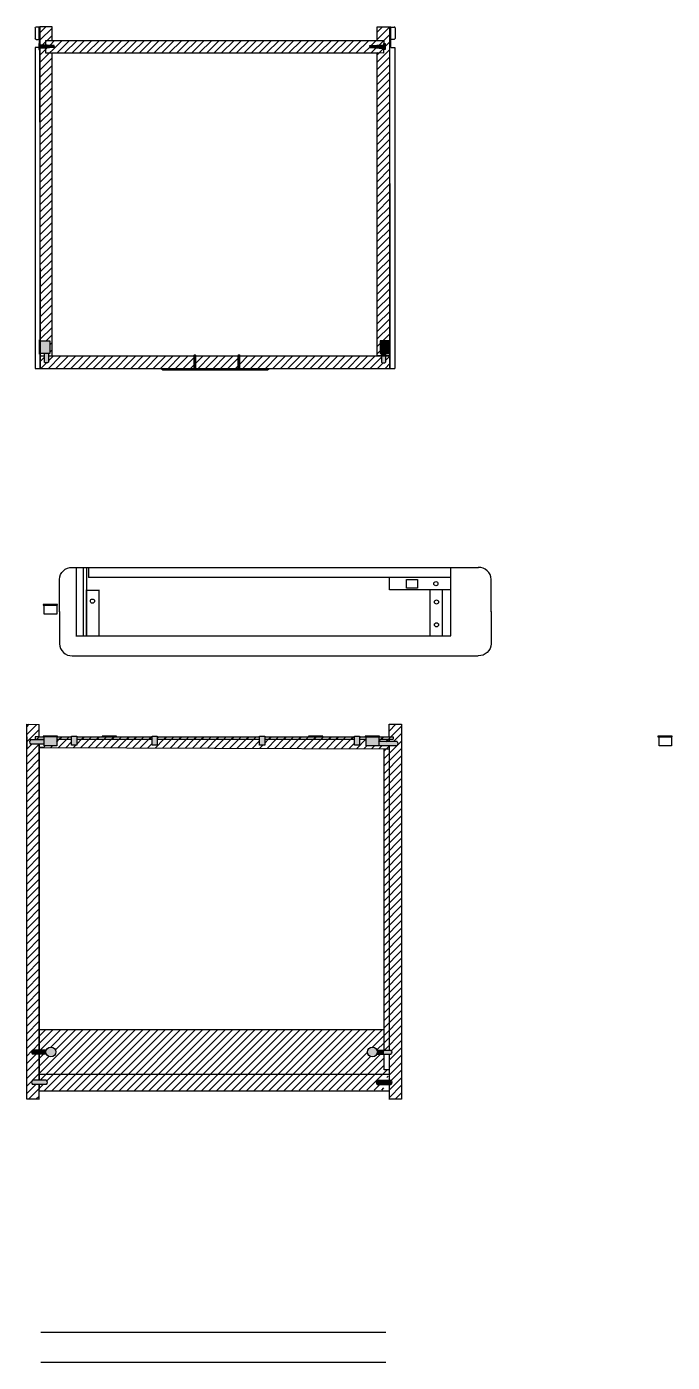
# Model space of a CAD drawing. Header units: millimetres. Extents: x -728 to 1441, y -1370 to 450.
# Drawn here: x -426.7 to -349.2, y 120.3 to 280.6 of the extents above; entities that cross this region are included whole.
import ezdxf

# ---------------------------------------------------------------- set-up
doc = ezdxf.new("R2010")
doc.units = ezdxf.units.MM
for name, color, linetype in [('campitura viti', 31, 'Continuous'), ('Dettagli', 252, 'Continuous'), ('Simbolo zoom', 140, 'Continuous'), ('Tratteggi', 252, 'Continuous')]:
    doc.layers.add(name, color=color, linetype=linetype)
pattern_1 = [(45, (0, 0), (-0.4490128060534577, 0.4490128060534577), [])]

msp = doc.modelspace()

# ---------------------------------------------------------------- hatches: boundary and pattern name
at = {"layer": 'campitura viti', "transparency": 33554516}
h = msp.add_hatch(color=256, dxfattribs=at)
h.dxf.hatch_style = 1
h.paths.add_polyline_path([(-423.3834950945275, 278.1736754938106), (-423.3834950945275, 278.2933475544069), (-425.0698622511705, 278.3850000037282), (-425.0698622511705, 277.962350983893), (-423.3834950945275, 278.0540034332143)])
h.paths.add_polyline_path([(-425.0698622511705, 278.5395487518872), (-425.2309245309152, 278.5395487518872), (-425.2309245309152, 277.807802235734), (-425.0698622511705, 277.807802235734)])
h = msp.add_hatch(color=256, dxfattribs=at)
h.dxf.hatch_style = 1
h.paths.add_polyline_path([(-383.8335539575037, 278.3850000037282), (-385.5199211141467, 278.2933475544069), (-385.5199211141467, 278.1736754938106), (-385.5199211141467, 278.0540034332143), (-383.8335539575037, 277.962350983893), (-383.8335539575037, 278.0113221652931)])
h = msp.add_hatch(color=256, dxfattribs=at)
h.dxf.hatch_style = 1
h.paths.add_polyline_path([(-383.8335539575037, 278.3850000037282), (-383.8335539575037, 277.807802235734), (-383.672491677759, 277.807802235734), (-383.672491677759, 278.5395487518872), (-383.8335539575037, 278.5395487518872)])
h = msp.add_hatch(color=256, dxfattribs=at)
h.dxf.hatch_style = 1
h.paths.add_polyline_path([(-423.9380108128753, 242.8798981000145), (-425.0875785923058, 242.8798981000145), (-425.0875785923058, 241.3520906640006), (-423.9380108128753, 241.3520906640006)])
h.paths.add_polyline_path([(-424.0936421784209, 241.3520906640006), (-424.5936421784209, 241.3520906640006), (-424.5936421784209, 240.2948800794766, 0.3485540345970906), (-424.0936421784209, 240.2948800794766)])
h.paths.add_polyline_path([(-425.087578592306, 242.9792388841051), (-425.1608810852667, 242.9792388841051), (-425.1608810852667, 241.2610363456261), (-425.087578592306, 241.2610363456261)])
h = msp.add_hatch(color=256, dxfattribs=at)
h.dxf.hatch_style = 1
h.paths.add_polyline_path([(-384.2706331148427, 242.8797111852466), (-383.121065335463, 242.8797003715819), (-383.1210797071229, 241.3518929356356), (-384.2706474865026, 241.3519037493002)])
h.paths.add_polyline_path([(-384.1150189213629, 241.054200400621), (-383.6150189213407, 241.054200400621), (-383.6150161209861, 241.3518975819582), (-384.115016120964, 241.3519022853192)])
h = msp.add_hatch(color=256, dxfattribs=at)
h.dxf.hatch_style = 1
h.paths.add_polyline_path([(-383.0477619080355, 242.9790403138213), (-383.1198825169622, 242.9790409922398), (-383.1198825169622, 241.2608384536847), (-383.0477780706894, 241.2608377754182)])
edge = h.paths.add_edge_path()
edge.add_line((-383.6150189213207, 241.0542025367312), (-384.1150189213207, 241.0542048884118))
edge.add_line((-384.1150189213207, 241.0542048884118), (-384.1150260658516, 240.2946915485313))
edge.add_arc((-383.8650231091022, 240.6090134064745), 0.4016213499856467, 231.5022260845484, 308.4966959844979)
edge.add_line((-383.6150260658737, 240.2946868451702), (-383.6150189213207, 241.0542025367312))
h = msp.add_hatch(color=256, dxfattribs=at)
h.dxf.hatch_style = 1
h.paths.add_polyline_path([(-406.4125703967777, 241.054310384494), (-406.6125703967778, 241.054310384494), (-406.6125702271402, 239.3838419879086), (-406.4125702271401, 239.3838419879086)])
edge = h.paths.add_edge_path()
edge.add_arc((-406.5125703967777, 241.0022627928065), 0.1587732716815587, 19.13595312952496, 160.8640468704751)
edge.add_line((-406.6625703967777, 241.054310384494), (-406.3625703967778, 241.054310384494))
h = msp.add_hatch(color=256, dxfattribs=at)
h.dxf.hatch_style = 1
edge = h.paths.add_edge_path()
edge.add_arc((-401.2201496413135, 241.0022627928065), 0.1587732716815587, 19.13595312952496, 160.8640468704751)
edge.add_line((-401.3701496413134, 241.054310384494), (-401.0701496413135, 241.054310384494))
edge = h.paths.add_edge_path()
edge.add_line((-401.3201486619828, 239.554200400621), (-401.3201416065388, 241.0542859626266))
edge.add_line((-401.3201416065388, 241.0542859626266), (-401.1201496413108, 241.0542850219922))
edge.add_line((-401.1201496413108, 241.0542850219922), (-401.1201496413134, 241.054310384494))
edge.add_line((-401.1201496413134, 241.054310384494), (-401.3201496413135, 241.054310384494))
edge.add_line((-401.3201496413135, 241.054310384494), (-401.320149488976, 239.5542004006209))
edge = h.paths.add_edge_path()
edge.add_line((-401.1201494889759, 239.554200400621), (-401.3201486619828, 239.554200400621))
edge.add_line((-401.320149488976, 239.5542004006209), (-401.3201494716759, 239.3838419879086))
edge.add_line((-401.3201494716759, 239.3838419879086), (-401.1201494716759, 239.3838419879086))
edge.add_line((-401.1201494716759, 239.3838419879086), (-401.1201494889759, 239.554200400621))
h = msp.add_hatch(color=256, dxfattribs=at)
h.dxf.hatch_style = 1
h.paths.add_polyline_path([(-401.320141606424, 241.054310384494), (-401.1201496361119, 241.054310384494), (-401.1201495606483, 240.2868694870116), (-401.3201452159756, 240.2868694870116)])
h.paths.add_polyline_path([(-401.1201495606483, 240.2868694870116), (-401.3201452159756, 240.2868694870116), (-401.3201486619828, 239.554200400621), (-401.1201494886038, 239.554200400621)])
h = msp.add_hatch(color=256, dxfattribs=at)
h.dxf.hatch_style = 1
h.paths.add_polyline_path([(-406.3311192073143, 239.3525144361544), (-406.3311109965889, 239.3838419879086), (-406.6905972197128, 239.3838419879086), (-406.6905972197128, 239.3525144361544)])
h = msp.add_hatch(color=256, dxfattribs=at)
h.dxf.hatch_style = 1
h.paths.add_polyline_path([(-401.03869845185, 239.3525144361544), (-401.0386902411246, 239.3838419879086), (-401.3981764642485, 239.3838419879086), (-401.3981764642485, 239.3525144361544)])
h = msp.add_hatch(color=256, dxfattribs=at)
h.dxf.hatch_style = 1
h.paths.add_polyline_path([(-424.5986820009257, 194.9745632876275), (-426.2529192388211, 194.9745632876275, 0.4086879495182745), (-426.2529192388211, 194.4745632876275), (-424.5986820009257, 194.4745632876275)])
h.paths.add_polyline_path([(-423.0893083961219, 195.344796514575), (-424.5986820009257, 195.344796514575), (-424.5986820009257, 194.2535237020184), (-423.0893083961219, 194.2535237020184)])
h.paths.add_polyline_path([(-423.0052991010998, 195.4180990075357), (-424.7235016395789, 195.4180990075357), (-424.7235016395789, 195.344796514575), (-423.0052991010998, 195.344796514575)])
h.paths.add_polyline_path([(-420.6971553165777, 195.4216481568537), (-421.3085367090425, 195.4216481568537), (-421.3085367090425, 194.3525982941132), (-420.6971553165777, 194.3525982941132)])
h.paths.add_polyline_path([(-411.0333578445725, 195.4216481568537), (-411.6447392370374, 195.4216481568537), (-411.6447392370374, 194.3525982941132), (-411.0333578445725, 194.3525982941132)])
h.paths.add_polyline_path([(-398.130646526618, 195.4216481568537), (-398.7420279190828, 195.4216481568537), (-398.7420279190828, 194.3525982941132), (-398.130646526618, 194.3525982941132)])
h = msp.add_hatch(color=256, dxfattribs=at)
h.dxf.hatch_style = 1
h.paths.add_polyline_path([(-384.4357012396731, 195.3573510283521), (-385.9450748444769, 195.3573510283521), (-385.9450748444769, 194.2660782157955), (-384.4357012396731, 194.2660782157955)])
h.paths.add_polyline_path([(-384.3516919446511, 195.4306535213128), (-386.0698944831302, 195.4306535213128), (-386.0698944831302, 195.3573510283521), (-384.3516919446511, 195.3573510283521)])
h.paths.add_polyline_path([(-382.2376726013017, 194.7599341200034), (-384.4357012396731, 194.7599341200034), (-384.4357012396731, 194.2599341200034), (-382.2376726013017, 194.2599341200034, 0.3485540345970906)])
h.paths.add_polyline_path([(-386.7478988544035, 195.426997818402), (-387.3592802468684, 195.426997818402), (-387.3592802468684, 194.3579479556615), (-386.7478988544035, 194.3579479556615)])
h = msp.add_hatch(color=256, dxfattribs=at)
h.dxf.hatch_style = 1
h.paths.add_polyline_path([(-424.389453503322, 157.5171220665191, 1), (-423.1931637141644, 157.5171220665191, 1)])
h.paths.add_polyline_path([(-424.3557313107567, 154.126875654486), (-426.0099685486521, 154.126875654486, 0.4086879495182745), (-426.0099685486521, 153.626875654486), (-424.3557313107567, 153.626875654486, 0.4086879495182745)])
h = msp.add_hatch(color=256, dxfattribs=at)
h.dxf.hatch_style = 1
h.paths.add_polyline_path([(-424.3454226387698, 157.7423662820684), (-424.349100274958, 157.7423662820684), (-426.0033375128534, 157.7423662820684, 0.4086879495182745), (-426.0033375128534, 157.2423662820684), (-424.3226150869849, 157.2423662820684, -0.1198842795533576), (-424.389453503322, 157.5171220665191, -0.0968239745561826)])
h = msp.add_hatch(color=256, dxfattribs=at)
h.dxf.hatch_style = 1
h.paths.add_polyline_path([(-385.7984701969803, 157.5171220665191, 1), (-384.6021804078227, 157.5171220665191, 1)])
h.paths.add_polyline_path([(-382.9882963982914, 157.7423662820684), (-383.7958169555724, 157.7423662820684), (-383.7958169555724, 157.2423662820684), (-382.9882963982914, 157.2423662820684, 0.4086879495182745)])
h = msp.add_hatch(color=256, dxfattribs=at)
h.dxf.hatch_style = 1
edge = h.paths.add_edge_path()
edge.add_line((-383.7958169555724, 157.2423662820683), (-383.7958169555724, 157.7423662820684))
edge.add_line((-383.7958169555724, 157.7423662820684), (-384.6462112723749, 157.7423662820683))
edge.add_arc((-385.2003253024013, 157.5171220665191), 0.5981448945785935, -27.34494860348252, 22.1214636628697, ccw=False)
edge.add_line((-384.6690188241599, 157.2423662820684), (-383.7958169555724, 157.2423662820683))
h = msp.add_hatch(color=256, dxfattribs=at)
h.dxf.hatch_style = 1
h.paths.add_polyline_path([(-382.9816653624927, 154.126875654486), (-384.635902600388, 154.126875654486, 0.4086879495182745), (-384.635902600388, 153.626875654486), (-382.9816653624927, 153.626875654486, 0.4086879495182745)])
at = {"layer": 'Dettagli', "transparency": 33554516}
h = msp.add_hatch(dxfattribs=at)
h.set_pattern_fill('ANSI31', color=256, scale=0.2)
h.set_pattern_definition(pattern_1)
h.paths.add_polyline_path([(-425.196332013, 194.0447982532448), (-425.1958169555724, 194.044796514575), (-425.1958169555724, 194.2648576779843), (-425.1958169555724, 194.4745632876275), (-426.2529192388211, 194.4745632876275, -0.4086879495182745), (-426.2529192388211, 194.9745632876275), (-425.6958169555724, 194.9745632876275), (-425.6958169555724, 195.344796514575), (-425.1958169555724, 195.344796514575), (-425.1958169555724, 196.8373618011883), (-426.6958169555724, 196.844796514575), (-426.6958169555724, 151.844796514575), (-425.1995724993822, 151.844796514575), (-425.1995724993822, 152.844796514575), (-425.196332013, 153.5196167086652), (-425.196332013, 153.626875654486), (-426.0099685486521, 153.626875654486, -0.4086879495182745), (-426.0099685486521, 154.126875654486), (-425.196332013, 154.126875654486), (-425.196332013, 157.2423662820684), (-426.0033375128534, 157.2423662820684, -0.4086879495182745), (-426.0033375128534, 157.7423662820684), (-425.196332013, 157.7423662820684)])
h = msp.add_hatch(dxfattribs=at)
h.set_pattern_fill('ANSI31', color=256, scale=0.2)
h.set_pattern_definition(pattern_1)
h.paths.add_polyline_path([(-411.6447392370374, 195.344796514575), (-420.6971553165777, 195.344796514575), (-420.6971553165777, 195.044796514575), (-411.6447392370374, 195.044796514575)])
h.paths.add_polyline_path([(-421.3085367090425, 195.344796514575), (-423.0893083961219, 195.344796514575), (-423.0893083961219, 195.044796514575), (-421.3085367090425, 195.044796514575)])
h.paths.add_polyline_path([(-424.5986820009257, 195.344796514575), (-424.7235016395789, 195.344796514575), (-425.1958169555724, 195.344796514575), (-425.6958169555724, 195.344796514575), (-425.6958169555724, 195.044796514575), (-424.5986820009257, 195.044796514575)])
h.paths.add_polyline_path([(-398.7420279190828, 195.344796514575), (-411.0333578445725, 195.344796514575), (-411.0333578445725, 195.044796514575), (-398.7420279190828, 195.044796514575)])
h = msp.add_hatch(dxfattribs=at)
h.set_pattern_fill('ANSI31', color=256, scale=0.2)
h.set_pattern_definition(pattern_1)
h.paths.add_polyline_path([(-384.4357012396731, 195.044796514575), (-384.4357012396731, 194.7599341200034), (-383.1958169555724, 194.7599341200034), (-383.1958169555724, 195.044796514575)])
edge = h.paths.add_edge_path()
edge.add_line((-385.9450748444769, 194.2660782157955), (-385.945074844477, 195.044796514575))
edge.add_line((-385.945074844477, 195.044796514575), (-386.7478988544035, 195.044796514575))
edge.add_line((-386.7478988544035, 195.044796514575), (-386.7478988544035, 194.3579479556615))
edge.add_line((-386.7478988544035, 194.3579479556615), (-387.3592802468684, 194.3579479556615))
edge.add_line((-387.3592802468684, 194.3579479556615), (-387.3592802468684, 195.044796514575))
edge.add_line((-387.3592802468684, 195.044796514575), (-398.130646526618, 195.044796514575))
edge.add_line((-398.130646526618, 195.044796514575), (-398.130646526618, 194.3525982941132))
edge.add_line((-398.130646526618, 194.3525982941132), (-398.7420279190828, 194.3525982941132))
edge.add_line((-398.7420279190828, 194.3525982941132), (-398.7420279190828, 195.044796514575))
edge.add_line((-398.7420279190828, 195.044796514575), (-411.0333578445725, 195.044796514575))
edge.add_line((-411.0333578445725, 195.044796514575), (-411.0333578445725, 194.3525982941132))
edge.add_line((-411.0333578445725, 194.3525982941132), (-411.6447392370374, 194.3525982941132))
edge.add_line((-411.6447392370374, 194.3525982941132), (-411.6447392370374, 195.044796514575))
edge.add_line((-411.6447392370374, 195.044796514575), (-420.6971553165777, 195.044796514575))
edge.add_line((-420.6971553165777, 195.044796514575), (-420.6971553165777, 194.3525982941132))
edge.add_line((-420.6971553165777, 194.3525982941132), (-421.3085367090425, 194.3525982941132))
edge.add_line((-421.3085367090425, 194.3525982941132), (-421.3085367090425, 195.044796514575))
edge.add_line((-421.3085367090425, 195.044796514575), (-423.0893083961219, 195.044796514575))
edge.add_line((-423.0893083961219, 195.044796514575), (-423.0893083961219, 194.2535237020184))
edge.add_line((-423.0893083961219, 194.2535237020184), (-424.5986820009257, 194.2535237020184))
edge.add_line((-424.5986820009257, 194.2535237020184), (-424.5986820009257, 194.4745632876275))
edge.add_line((-424.5986820009257, 194.4745632876275), (-425.1958169555724, 194.4745632876275))
edge.add_line((-425.1958169555724, 194.4745632876275), (-425.1958169555724, 194.044796514575))
edge.add_line((-425.1958169555724, 194.044796514575), (-383.1958169555724, 193.9030178960334))
edge.add_line((-383.1958169555724, 193.9030178960334), (-383.1958169555724, 194.2599341200034))
edge.add_line((-383.1958169555724, 194.2599341200034), (-385.2376726013017, 194.2599341200034))
edge.add_arc((-384.9829017667015, 194.5099341200034), 0.3569428219797768, 223.0925776426149, 224.4584858522324, ccw=False)
edge.add_line((-385.2435595426181, 194.2660782157955), (-385.9450748444769, 194.2660782157955))
h = msp.add_hatch(dxfattribs=at)
h.set_pattern_fill('ANSI31', color=256, scale=0.2)
h.set_pattern_definition(pattern_1)
edge = h.paths.add_edge_path()
edge.add_arc((-385.2003253024014, 157.5171220665191), 0.5981448945788657, 0, 360)
edge = h.paths.add_edge_path()
edge.add_line((-383.7958169555724, 160.2147965145751), (-425.1958169555724, 160.214796514575))
edge.add_line((-425.1958169555724, 160.214796514575), (-425.1958169555724, 157.7423662820684))
edge.add_line((-425.1958169555724, 157.7423662820684), (-424.3454226387698, 157.7423662820684))
edge.add_arc((-423.7913086087433, 157.5171220665191), 0.5981448945787836, 5.4001247917767614e-12, 157.8785363371288, ccw=False)
edge.add_arc((-423.7913086087432, 157.5171220665191), 0.5981448945788088, -152.65505139653237, 0, ccw=False)
edge.add_line((-424.3226150869849, 157.2423662820684), (-425.1958169555724, 157.2423662820684))
edge.add_line((-425.1958169555724, 157.2423662820684), (-425.1958169555724, 154.8440048060851))
edge.add_line((-425.1958169555724, 154.8440048060851), (-383.2958169555724, 154.8440048060851))
edge.add_line((-383.2958169555724, 154.8440048060851), (-383.2958169555724, 155.3757481410798))
edge.add_line((-383.2958169555724, 155.3757481410798), (-383.7958169555724, 155.3757481410798))
edge.add_line((-383.7958169555724, 155.3757481410798), (-383.7958169555724, 160.2147965145751))
edge = h.paths.add_edge_path()
edge.add_line((-383.8137062370313, 153.626875654486), (-384.635902600388, 153.626875654486))
edge.add_arc((-384.3811317657878, 153.876875654486), 0.3569428219797768, 135.5415141477676, 224.4584858522325, ccw=False)
edge.add_line((-384.635902600388, 154.126875654486), (-383.8138756257252, 154.126875654486))
edge.add_line((-383.8138756257252, 154.126875654486), (-383.8139444951267, 154.3301637253639))
edge.add_arc((-383.6546614748872, 154.2771894025475), 0.1678611313392296, 104.36004244218779, 161.6039142819321, ccw=False)
edge.add_line((-383.696293443531, 154.4398059410709), (-383.5034737558193, 154.4393531911271))
edge.add_arc((-383.4658232962258, 154.276340946704), 0.1673037624784805, 25.537103843591012, 103.0053782504329, ccw=False)
edge.add_line((-383.3148640568404, 154.3484648469287), (-383.3148660727276, 154.3517355620352))
edge.add_line((-383.3148660727276, 154.3517355620352), (-383.3057086710572, 154.8440048060851))
edge.add_line((-383.3057086710572, 154.8440048060851), (-425.1958169555724, 154.8440048060851))
edge.add_line((-425.1958169555724, 154.8440048060851), (-425.1958169555724, 154.126875654486))
edge.add_line((-425.1958169555724, 154.126875654486), (-424.3557313107567, 154.126875654486))
edge.add_arc((-424.6105021453569, 153.876875654486), 0.3569428219797768, -44.45848585223251, 44.4584858522324, ccw=False)
edge.add_line((-424.3557313107567, 153.626875654486), (-425.1958169555724, 153.626875654486))
edge.add_line((-425.1958169555724, 153.626875654486), (-425.1958169555724, 152.844796514575))
edge.add_line((-425.1958169555724, 152.844796514575), (-383.7149376745593, 152.9403852707798))
edge.add_arc((-383.7149376745591, 153.0390731781374), 0.09868790735760058, 182.8273019446576, 269.999999999868, ccw=False)
edge.add_line((-383.813505453726, 153.0342053276137), (-383.8137062370313, 153.626875654486))
at = {"layer": 'Tratteggi', "transparency": 33554516}
h = msp.add_hatch(dxfattribs=at)
h.set_pattern_fill('ANSI31', color=256, scale=0.2)
h.set_pattern_definition(pattern_1)
h.paths.add_polyline_path([(-423.6531528475666, 280.5526466267693), (-425.0697235511899, 280.554200400621), (-425.0698622511704, 280.554200400621), (-425.0698622511704, 278.3850000037282), (-424.42068026161, 278.3497175807018), (-424.42068026161, 278.9074817636518), (-423.6531528475666, 278.9074817636518)])
h.paths.add_polyline_path([(-423.6531528475666, 277.4074817636518), (-424.42068026161, 277.414676975236), (-424.42068026161, 277.9976334069194), (-425.0698622511705, 277.962350983893), (-425.0698622511705, 277.807802235734), (-425.0698622511704, 242.8798981000145), (-423.9380108128753, 242.8798981000145), (-423.9380108128753, 241.3520906640006), (-424.0936421784209, 241.3520906640006), (-424.0936421784209, 241.0543930746225), (-423.6531528475666, 241.0543910028422)])
edge = h.paths.add_edge_path()
edge.add_line((-406.6125694174471, 239.5542004006209), (-406.6125623618861, 241.0543108547924))
edge.add_line((-406.6125623618861, 241.0543108547924), (-424.0936421784209, 241.0543930746225))
edge.add_line((-424.0936421784209, 241.0543930746225), (-424.0936421784209, 240.2948800794766))
edge.add_arc((-424.3436421784209, 240.6099352781567), 0.4021937073294428, 231.5675869173628, 308.43241308263725, ccw=False)
edge.add_line((-424.5936421784209, 240.2948800794766), (-424.5936421784208, 241.3520906640006))
edge.add_line((-424.5936421784208, 241.3520906640006), (-425.0734952653966, 241.3520906640006))
edge.add_line((-425.0734952653966, 241.3520906640006), (-425.0698622511704, 239.554200400621))
edge.add_line((-425.0698622511704, 239.554200400621), (-406.6125694174471, 239.5542004006209))
h.paths.add_polyline_path([(-401.3201486619828, 239.554200400621), (-401.3201416065389, 241.0542859626266), (-406.4125703915761, 241.0543099141579), (-406.4125702440682, 239.554200400621)])
edge = h.paths.add_edge_path()
edge.add_line((-384.1150260658502, 240.294691700842), (-384.1150189213193, 241.0542050407226))
edge.add_line((-384.1150189213193, 241.0542050407226), (-401.1201496361093, 241.0542850219922))
edge.add_line((-401.1201496361093, 241.0542850219922), (-401.1201494886038, 239.5542004006209))
edge.add_line((-401.1201494886038, 239.5542004006209), (-383.1036908309734, 239.554200400621))
edge.add_line((-383.1036908309734, 239.554200400621), (-383.1036908309734, 241.0542002840813))
edge.add_line((-383.1036908309734, 241.0542002840813), (-383.6150189213192, 241.054202689042))
edge.add_line((-383.6150189213192, 241.054202689042), (-383.6150260658723, 240.2946869974809))
edge.add_arc((-383.8650231022245, 240.6097445478277), 0.4021937073294801, 231.5670479518875, 308.43187411715587, ccw=False)
h.paths.add_polyline_path([(-383.8335539575036, 277.962350983893), (-385.5199211141467, 278.0540034332143), (-385.5199211141467, 278.2933475544069), (-383.8335539575037, 278.3850000037283), (-383.8335539575037, 278.9074817636518), (-424.42068026161, 278.9074817636518), (-424.42068026161, 278.3497175807018), (-423.3834950945275, 278.2933475544069), (-423.3834950945275, 278.1736754938106), (-423.3834950945275, 278.0540034332143), (-424.42068026161, 277.9976334069194), (-424.42068026161, 277.414676975236), (-423.6531528475666, 277.4074817636518), (-384.6284687808475, 277.4074817636518), (-383.8335539575037, 277.3992321695459)])
h = msp.add_hatch(dxfattribs=at)
h.set_pattern_fill('ANSI31', color=256, scale=0.2)
h.set_pattern_definition(pattern_1)
h.paths.add_polyline_path([(-383.1527113473071, 280.554200400621), (-384.6284687808475, 280.554200400621), (-384.6284687808474, 278.9074817636518), (-383.8335539575037, 278.9074817636518), (-383.8335539575037, 277.3992321695459), (-384.6284687808474, 277.4074817636518), (-384.6284687808475, 241.0542074556626), (-384.1150189213192, 241.0542050407225), (-384.115016120964, 241.3519022853192), (-384.2706474865026, 241.3519037493002), (-384.2706331148427, 242.8797111852466), (-383.1210653354627, 242.8797003715819), (-383.1210644009915, 242.9790411556681), (-383.1173613181251, 250.9879839496542)])
h = msp.add_hatch(dxfattribs=at)
h.set_pattern_fill('ANSI31', color=256, scale=0.2)
h.set_pattern_definition(pattern_1)
h.paths.add_polyline_path([(-406.6125694174471, 239.554200400621), (-410.5646498527012, 239.554200400621), (-410.3728707438875, 239.4007771135699), (-406.6125701759207, 239.392938361422)])
h.paths.add_polyline_path([(-397.5646498527012, 239.554200400621), (-406.4125702440681, 239.554200400621), (-406.41257022817, 239.3925214399574), (-397.789218935965, 239.37454513401)])
h = msp.add_hatch(dxfattribs=at)
h.set_pattern_fill('ANSI31', color=256, scale=0.2)
h.set_pattern_definition(pattern_1)
h.paths.add_polyline_path([(-381.6958169555724, 196.844796514575), (-383.1958169555724, 196.844796514575), (-383.1958169555724, 195.3409689830132), (-382.6995140206554, 195.3409689830132), (-382.6995140206554, 195.044796514575), (-383.1958169555724, 195.044796514575), (-383.1958169555724, 194.7599341200034), (-382.2376726013017, 194.7599341200034, -0.3485540345970906), (-382.2376726013017, 194.2599341200034), (-383.1958169555724, 194.2599341200034), (-383.1958169555724, 157.7423662820684), (-382.9882963982914, 157.7423662820684, -0.4086879495182745), (-382.9882963982914, 157.2423662820684), (-383.1958169555724, 157.2423662820684), (-383.1958169555724, 154.126875654486), (-382.9816653624927, 154.126875654486, -0.4086879495182745), (-382.9816653624927, 153.626875654486), (-383.1958169555724, 153.626875654486), (-383.1958169555724, 152.9030178960334), (-383.1958169555724, 151.844796514575), (-381.6958169555724, 151.844796514575)])
h.paths.add_polyline_path([(-383.1958169555724, 193.9030178960334), (-383.7958169555724, 193.9030178960334), (-383.7958169555724, 157.7423662820684), (-383.1958169555724, 157.7423662820684)])
h = msp.add_hatch(dxfattribs=at)
h.set_pattern_fill('ANSI31', color=256, scale=0.2)
h.set_pattern_definition(pattern_1)
h.paths.add_polyline_path([(-387.3592802468684, 195.344796514575), (-398.130646526618, 195.344796514575), (-398.130646526618, 195.044796514575), (-387.3592802468684, 195.044796514575)])
h = msp.add_hatch(dxfattribs=at)
h.set_pattern_fill('ANSI31', color=256, scale=0.2)
h.set_pattern_definition(pattern_1)
h.paths.add_polyline_path([(-385.9450748444769, 195.344796514575), (-386.7478988544035, 195.344796514575), (-386.7478988544035, 195.044796514575), (-385.9450748444769, 195.044796514575)])
h.paths.add_polyline_path([(-382.6995140206554, 195.3409689830132), (-383.1995140206554, 195.3409689830132), (-384.4357012396731, 195.344796514575), (-384.4357012396731, 195.044796514575), (-382.6995140206554, 195.044796514575)])

# ---------------------------------------------------------------- linework, layer by layer
for p, q in [((-425.0698622511704, 278.3850000037283), (-425.0698622511704, 280.554200400621)), ((-423.6531528475666, 280.5526466267693), (-425.0697235511899, 280.554200400621)), ((-423.6531528475666, 278.9074817636518), (-423.6531528475666, 280.5526466267693)), ((-384.6284687808474, 278.9074817636518), (-384.6284687808475, 280.5608696771969)), ((-383.1527113473071, 280.554200400621), (-383.1077856469746, 242.9790410307586)), ((-424.42068026161, 278.9074817636518), (-383.8335539575037, 278.9074817636518)), ((-424.42068026161, 278.9074817636518), (-424.42068026161, 278.3497175807018)), ((-383.8335539575037, 278.9074817636518), (-383.8335539575037, 278.3850000037282)), ((-425.0698622511704, 242.8798981000145), (-425.0698622511704, 277.807802235734)), ((-424.42068026161, 277.9976334069194), (-424.42068026161, 277.414676975236)), ((-424.42068026161, 277.414676975236), (-423.6531528475666, 277.4074817636518)), ((-423.6531528475666, 241.0711098298218), (-423.6531528475666, 277.4074817636518)), ((-423.6531528475666, 277.4074817636518), (-384.6284687808475, 277.4074817636518)), ((-384.6284687808475, 241.054200400621), (-384.6284687808474, 277.4074817636518)), ((-383.8335539575037, 277.3992321695459), (-384.6284687808475, 277.4074817636518)), ((-425.0728937143083, 241.0543976803961), (-424.5936421784208, 241.0543954263031)), ((-425.0698622511704, 239.554200400621), (-425.0698622511704, 241.3520906640006)), ((-424.0936421784209, 241.0543930746225), (-406.6125623618861, 241.0543108547924)), ((-406.4221563698418, 241.0543099592442), (-383.1284687808475, 241.054200400621)), ((-384.1150189212756, 241.0542096808241), (-384.6284687808475, 241.054200400621)), ((-383.135767385435, 241.0542000901808), (-383.6150189213225, 241.0542023442738)), ((-383.1057313255953, 241.2608384728791), (-383.1036908309734, 239.554200400621)), ((-425.0698622511704, 239.554200400621), (-406.612569417447, 239.5542004006209)), ((-410.5646498527012, 239.554200400621), (-410.3728707438874, 239.4007771135699)), ((-410.3728707438874, 239.4007771135699), (-406.6125701759207, 239.392938361422)), ((-406.4125702440681, 239.554200400621), (-383.1036908309734, 239.554200400621)), ((-406.41257022817, 239.3925214399574), (-397.789218935965, 239.37454513401)), ((-397.789218935965, 239.37454513401), (-397.5646498527012, 239.554200400621)), ((-420.7573263943664, 215.6600512962287), (-420.756518745412, 207.3927299534012)), ((-419.9294410626574, 215.6600122195354), (-419.928633413703, 207.3926908767079)), ((-419.5294410645661, 215.6600512962287), (-419.5286334156117, 207.3927299534012)), ((-419.2671737772689, 215.6600512962287), (-419.2671737772689, 214.4606260885075)), ((-375.7836389791446, 207.4679056187019), (-375.8036828510776, 215.6657808554278)), ((-375.767835923541, 214.4606260885075), (-419.2659248010186, 214.4606260885075)), ((-383.1458683809115, 212.9606260885075), (-383.1458683809115, 214.4606260885075)), ((-419.5559447731812, 212.9535931697174), (-418.0464726855307, 212.9535931697174)), ((-419.5406070956878, 212.9606260885075), (-419.5406070956878, 207.4164917415844)), ((-418.0406070956878, 212.9606260885075), (-418.0406070956878, 207.4645038705082)), ((-375.767835923541, 212.9606260885075), (-383.1458683809115, 212.9606260885075)), ((-378.2671737772689, 207.4791178977828), (-378.2671737772689, 212.9606260885075)), ((-376.7671737772689, 207.4606260885075), (-376.7671737772689, 212.9606260885075)), ((-420.7671737772689, 207.4606260885075), (-375.7671737772689, 207.4606260885075)), ((-426.6958169555724, 196.844796514575), (-425.1958169555724, 196.8373618011883)), ((-425.1958169555724, 195.344796514575), (-425.1958169555724, 196.8373618011883)), ((-383.1958169555724, 195.344796514575), (-383.1958169555724, 196.8464693910096)), ((-426.6958169555724, 195.344796514575), (-426.6958169555724, 193.844796514575)), ((-425.196332013, 194.044796514575), (-425.196332013, 157.7423662820684)), ((-425.1958169555724, 195.044796514575), (-425.1958169555724, 194.9745632876275)), ((-425.1958169555724, 194.4745632876275), (-425.1958169555724, 194.044796514575)), ((-425.1958169555724, 194.044796514575), (-383.1958169555724, 193.9030178960334)), ((-424.5963320129999, 194.044796514575), (-425.1958169555724, 194.044796514575)), ((-383.1995140206554, 195.3409689830132), (-382.6995140206554, 195.3409689830132)), ((-383.1958169555724, 195.044796514575), (-383.1958169555724, 195.044796514575)), ((-382.6995140206554, 195.3409689830132), (-382.6995140206554, 195.044796514575)), ((-383.7958169555724, 193.9030178960334), (-383.1958169555724, 193.9030178960334)), ((-383.1958169555724, 193.9030178960334), (-383.1958169555724, 157.7423662820684)), ((-425.1995724993822, 160.214796514575), (-425.1958169555724, 160.214796514575)), ((-425.1958169555724, 160.214796514575), (-383.7958169555724, 160.2147965145751)), ((-425.196332013, 157.2423662820684), (-425.196332013, 154.126875654486)), ((-383.1958169555724, 157.2423662820684), (-383.1958169555724, 154.1268756544859)), ((-425.2104003078766, 154.8440048060851), (-383.2098852504489, 154.8440048060851)), ((-425.1995724993822, 151.844796514575), (-425.1995724993822, 152.844796514575)), ((-425.1995724993822, 152.844796514575), (-383.1970293532468, 152.844796514575)), ((-425.196332013, 153.6268756544859), (-425.196332013, 153.044796514575)), ((-383.1958169555724, 153.6268756544859), (-383.1958169555724, 152.9030178960334)), ((-424.9884491736335, 123.8855758303189), (-383.5884491736335, 123.8855758303189)), ((-424.9879341162059, 120.2776852024799), (-383.5879341162059, 120.2776852024799))]:
    msp.add_line(p, q)
for points in [[(-425.1995724993822, 151.844796514575), (-426.6958169555724, 151.844796514575), (-426.6958169555724, 196.844796514575)], [(-383.1958169555724, 196.844796514575), (-381.6958169555724, 196.844796514575), (-381.6958169555724, 151.844796514575), (-383.1779979999355, 151.844796514575)], [(-425.1958169555724, 195.344796514575), (-425.6958169555724, 195.344796514575), (-425.6958169555724, 195.044796514575), (-425.6958169555724, 195.044796514575), (-424.5986820009257, 195.044796514575)], [(-425.1958169555724, 195.344796514575), (-424.5986820009257, 195.344796514575)], [(-425.1958169555724, 194.9745632876275), (-425.1958169555724, 195.044796514575)], [(-425.1958169555724, 157.7423662820684), (-425.1958169555724, 194.2648576779843)], [(-423.0893083961219, 195.344796514575), (-421.3085367090425, 195.344796514575)], [(-423.0893083961219, 195.044796514575), (-421.3085367090425, 195.044796514575)], [(-420.6971553165777, 195.344796514575), (-411.6447392370374, 195.344796514575)], [(-420.6971553165777, 195.044796514575), (-411.6447392370374, 195.044796514575)], [(-411.0333578445725, 195.344796514575), (-398.7420279190828, 195.344796514575)], [(-411.0333578445725, 195.044796514575), (-398.7420279190828, 195.044796514575)], [(-398.130646526618, 195.344796514575), (-387.3592802468684, 195.344796514575)], [(-398.130646526618, 195.044796514575), (-387.3592802468684, 195.044796514575)], [(-386.7478988544035, 195.344796514575), (-385.9450748444769, 195.344796514575)], [(-386.7478988544035, 195.044796514575), (-385.9450748444769, 195.044796514575)], [(-384.4357012396731, 195.344796514575), (-383.1958169555724, 195.344796514575), (-383.1958169555724, 195.3409689830132)], [(-384.4357012396731, 195.044796514575), (-382.6995140206554, 195.044796514575)], [(-383.1958169555724, 195.044796514575), (-383.1958169555724, 194.7599341200034)], [(-383.1958169555724, 194.2599341200034), (-383.1958169555724, 157.7423662820684)], [(-425.1958169555724, 154.126875654486), (-425.1958169555724, 157.2423662820684)], [(-383.1958169555724, 157.2423662820684), (-383.1958169555724, 154.126875654486)], [(-425.1958169555724, 151.8202281291672), (-425.1958169555724, 153.626875654486)], [(-383.1958169555724, 153.626875654486), (-383.1958169555724, 151.8340644441089)]]:
    msp.add_lwpolyline(points)
at = {"layer": 'campitura viti'}
for p, q in [((-383.8335539575037, 277.3992321695459), (-383.8335539575037, 277.962350983893)), ((-424.349100274958, 157.7423662820684), (-424.3448951592436, 157.7423662820684)), ((-384.6425336361867, 157.7423662820684), (-384.6467387519011, 157.7423662820684))]:
    msp.add_line(p, q, dxfattribs=at)
at = {"layer": 'Dettagli'}
for p, q in [((-425.3003949976638, 280.5170621344331), (-425.5857254098929, 280.5167982251277)), ((-425.0697235511899, 280.554200400621), (-425.1716594179262, 280.554200400621)), ((-425.1698622511705, 278.5395487518872), (-425.1698622511705, 280.554200400621)), ((-425.1527113473071, 280.554200400621), (-425.1486403212552, 278.5395487518872)), ((-384.6284687808475, 280.554200400621), (-383.1524483343674, 280.554200400621)), ((-383.1038295309539, 280.554200400621), (-383.0018936642176, 280.554200400621)), ((-383.1036908309734, 242.9790409922398), (-383.1036908309734, 280.554200400621)), ((-383.0036908309734, 278.0814701555746), (-383.0036908309734, 280.554200400621)), ((-382.87315808448, 280.5170621344331), (-382.5878276722509, 280.5167982251277)), ((-425.6875501444803, 280.4247983415997), (-425.6879897907248, 279.1270545712904)), ((-425.5696383541537, 279.0174140001212), (-425.3026998097904, 279.0180407847218)), ((-425.1889113683256, 279.1054827346192), (-425.1880920275981, 280.4348378914304)), ((-382.9846417138182, 279.1054827346192), (-382.9854610545457, 280.4348378914304)), ((-382.6039147279902, 279.0174140001212), (-382.8708532723534, 279.0180407847218)), ((-382.4860029376636, 280.4247983415997), (-382.485563291419, 279.1270545712904)), ((-425.6698622511705, 278.0814701555745), (-425.6698622511705, 239.554200400621)), ((-425.2309245309152, 278.0814701555745), (-425.6698622511705, 278.0814701555745)), ((-425.147161674, 277.807802235734), (-425.0765825206441, 242.8798981000145)), ((-423.3834950945275, 278.2933475544069), (-425.0698622511704, 278.3850000037282)), ((-423.3834950945275, 278.0540034332143), (-425.0698622511704, 277.962350983893)), ((-423.3834950945275, 278.1736754938106), (-423.3834950945275, 278.2933475544069)), ((-423.3834950945275, 278.1736754938106), (-423.3834950945275, 278.0540034332143)), ((-385.5199211141467, 278.2933475544069), (-383.8335539575037, 278.3850000037282)), ((-385.5199211141467, 278.1736754938106), (-385.5199211141467, 278.2933475544069)), ((-385.5199211141467, 278.1736754938106), (-385.5199211141467, 278.0540034332143)), ((-385.5199211141467, 278.0540034332143), (-383.8335539575037, 277.962350983893)), ((-383.0036908309734, 278.0814701555745), (-382.5036908309734, 278.0814701555745)), ((-382.5036908309734, 278.0814701555745), (-382.5036908309734, 239.554200400621)), ((-425.0734952653966, 241.3520906640006), (-425.0698622511704, 239.554200400621)), ((-424.5936421784209, 241.3520906640006), (-424.5936421784209, 240.2948800794766)), ((-424.0936421784209, 241.3520906640006), (-424.0936421784209, 240.2948800794766)), ((-406.3625703882625, 241.054310384494), (-406.6625703882625, 241.054310384494)), ((-406.6125702271402, 239.3820483835874), (-406.612562361886, 241.0543108547924)), ((-406.4125702271401, 239.3820483835874), (-406.4125703915761, 241.0543099141579)), ((-401.0701496327982, 241.054310384494), (-401.3701496327982, 241.054310384494)), ((-401.3201494716759, 239.3820483835874), (-401.3201416064218, 241.0543108547924)), ((-401.1201494716759, 239.3820483835874), (-401.1201496361118, 241.0543099141579)), ((-384.115016120964, 241.3519022853192), (-384.1150260658502, 240.294691700842)), ((-383.6150161209861, 241.3518975819582), (-383.6150260658723, 240.2946869974809)), ((-383.1036908309734, 239.554200400621), (-383.1036908309734, 241.2608384536847)), ((-425.6698622511705, 239.554200400621), (-425.0698622511704, 239.554200400621)), ((-406.6905972197128, 239.3525144361544), (-406.6905972197128, 239.3838419879086)), ((-406.3311192073143, 239.3525144361544), (-406.6905972197128, 239.3525144361544)), ((-406.4165270050185, 240.2868694870116), (-406.6083512004266, 240.2868694870116)), ((-406.3311109965889, 239.3838419879086), (-406.3311192073143, 239.3525144361544)), ((-401.3981764642485, 239.3525144361544), (-401.3981764642485, 239.3838419879086)), ((-401.03869845185, 239.3525144361544), (-401.3981764642485, 239.3525144361544)), ((-401.1241062495542, 240.2868694870116), (-401.3159304449623, 240.2868694870116)), ((-401.0386902411246, 239.3838419879086), (-401.03869845185, 239.3525144361544)), ((-383.1036908309734, 239.554200400621), (-382.5036908309734, 239.554200400621)), ((-424.5986820009257, 194.9745632876275), (-426.2529192388211, 194.9745632876275)), ((-424.5986820009257, 194.4745632876275), (-426.2529192388211, 194.4745632876275)), ((-382.2376726013017, 194.2599341200034), (-385.2376726013017, 194.2599341200034)), ((-382.2376726013017, 194.7599341200034), (-384.4357012396731, 194.7599341200034)), ((-383.7958169555724, 157.7423662820684), (-383.7958169555724, 193.9030178960334)), ((-424.349100274958, 157.7423662820684), (-426.0033375128534, 157.7423662820684)), ((-424.3226150869849, 157.2423662820684), (-426.0033375128534, 157.2423662820684)), ((-384.6690188241598, 157.2423662820684), (-382.9882963982914, 157.2423662820684)), ((-384.6425336361867, 157.7423662820684), (-382.9882963982914, 157.7423662820684)), ((-383.7958169555724, 155.3757481410798), (-383.7958169555724, 157.2423662820684)), ((-424.3557313107567, 154.126875654486), (-426.0099685486521, 154.126875654486)), ((-384.635902600388, 154.126875654486), (-382.9816653624927, 154.126875654486)), ((-383.1958169555724, 155.3757481410798), (-383.7958169555724, 155.3757481410798)), ((-424.3557313107567, 153.626875654486), (-426.0099685486521, 153.626875654486)), ((-384.635902600388, 153.626875654486), (-382.9816653624927, 153.626875654486))]:
    msp.add_line(p, q, dxfattribs=at)
for points in [[(-425.6875501444803, 280.4230252009532, -0.4105855416290223), (-425.5853257314894, 280.5167652364643, 1.426732061031557)], [(-425.1880920275981, 280.4348378914304, 0.280338923642828), (-425.3003949976638, 280.5170621344331, -2.122600245990086)], [(-382.9854610545457, 280.4348378914304, -0.280338923642828), (-382.87315808448, 280.5170621344331, 2.122600245990086)], [(-382.4860029376636, 280.4230252009532, 0.4105855416290223), (-382.5882273506544, 280.5167652364643, -1.426732061031557)], [(-425.5681129149135, 279.0168586909575, -0.2587421903127309), (-425.6879897907248, 279.1270545712904, 0.8815976773685682)], [(-425.3035657796646, 279.0175597000506, 0.2277070206417106), (-425.1896974025186, 279.107126669668, 5.444620017149901)], [(-382.8699873024792, 279.0175597000506, -0.2277070206417106), (-382.9838556796252, 279.107126669668, -5.444620017149901)], [(-382.6054401672303, 279.0168586909575, 0.2587421903127309), (-382.485563291419, 279.1270545712904, -0.8815976773685682)], [(-406.3625703882625, 241.054310384494, 0.7115045332936111), (-406.6625703882625, 241.054310384494, 0.9798284681781204)], [(-401.0701496327982, 241.054310384494, 0.7115045332936111), (-401.3701496327982, 241.054310384494, 0.9798284681781204)], [(-424.0936421784209, 240.2948800794766, -0.3485540345970906), (-424.5936421784209, 240.2948800794766, 0.2379965976717878)], [(-384.1150260658502, 240.294691700842, 0.3485540345970906), (-383.6150260658723, 240.2946869974809, -0.2379965976717878)], [(-426.2529192388211, 194.9745632876275, 0.4086879495182745), (-426.2529192388211, 194.4745632876275, 0.002507340718208239)], [(-385.2435595426181, 194.2660782157955, 0.005959969451436706), (-385.2376726013017, 194.2599341200034)], [(-382.2376726013017, 194.7599341200034, -0.3485540345970906), (-382.2376726013017, 194.2599341200034, 0.2379965976717878)], [(-426.0033375128534, 157.7423662820684, 0.4086879495182745), (-426.0033375128534, 157.2423662820684, 0.002507340718208239)], [(-382.9882963982914, 157.7423662820684, -0.4086879495182745), (-382.9882963982914, 157.2423662820684, -0.002507340718208239)], [(-426.0099685486521, 154.126875654486, 0.4086879495182745), (-426.0099685486521, 153.626875654486, 0.002507340718208239)], [(-424.3557313107567, 154.126875654486, -0.4086879495182745), (-424.3557313107567, 153.626875654486, -0.002507340718208239)], [(-384.635902600388, 154.126875654486, 0.4086879495182745), (-384.635902600388, 153.626875654486, 0.002507340718208239)], [(-382.9816653624927, 154.126875654486, -0.4086879495182745), (-382.9816653624927, 153.626875654486, -0.002507340718208239)]]:
    msp.add_lwpolyline(points, format="xyb", dxfattribs=at)
for points in [[(-425.0698622511705, 278.5395487518872), (-425.2309245309152, 278.5395487518872), (-425.2309245309152, 277.807802235734), (-425.0698622511705, 277.807802235734)], [(-381.1194788914545, 214.2322859870342), (-379.7827411484732, 214.2322859870342), (-379.7827411484732, 213.1882222876052), (-381.1194788914545, 213.1882222876052)], [(-424.5986820009257, 211.1584852233453), (-423.0893083961219, 211.1584852233453), (-423.0893083961219, 210.0672124107887), (-424.5986820009257, 210.0672124107887)], [(-424.6029537569366, 195.3591304934397), (-423.0935801521327, 195.3591304934397), (-423.0935801521327, 194.267857680883), (-424.6029537569366, 194.267857680883)], [(-421.3085367090425, 195.4216481568537), (-420.6971553165777, 195.4216481568537), (-420.6971553165777, 194.3525982941132), (-421.3085367090425, 194.3525982941132)], [(-411.6447392370374, 195.4216481568537), (-411.0333578445725, 195.4216481568537), (-411.0333578445725, 194.3525982941132), (-411.6447392370374, 194.3525982941132)], [(-398.7420279190828, 195.4216481568537), (-398.130646526618, 195.4216481568537), (-398.130646526618, 194.3525982941132), (-398.7420279190828, 194.3525982941132)], [(-387.3592802468684, 195.426997818402), (-386.7478988544035, 195.426997818402), (-386.7478988544035, 194.3579479556615), (-387.3592802468684, 194.3579479556615)], [(-385.9450748444769, 195.3573510283521), (-384.4357012396731, 195.3573510283521), (-384.4357012396731, 194.2660782157955), (-385.9450748444769, 194.2660782157955)], [(-350.7948704548726, 195.344796514575), (-349.2854968500687, 195.344796514575), (-349.2854968500687, 194.2535237020184), (-350.7948704548726, 194.2535237020184)]]:
    msp.add_lwpolyline(points, close=True, dxfattribs=at)
msp.add_lwpolyline([(-383.8335539575037, 278.3850000037282), (-383.8335539575037, 278.5395487518872), (-383.672491677759, 278.5395487518872), (-383.672491677759, 277.807802235734), (-383.8335539575037, 277.807802235734), (-383.8335539575037, 278.3850000037282)], dxfattribs=at)
for centre, radius in [((-377.5811792760869, 213.7295827448938), 0.25), ((-418.8041297123546, 211.626626941932), 0.25), ((-377.505013895001, 211.5227511396552), 0.25), ((-377.505013895001, 208.7832323464913), 0.25), ((-423.7913086087432, 157.5171220665191), 0.5981448945788302), ((-385.2003253024015, 157.5171220665191), 0.5981448945788302)]:
    msp.add_circle(centre, radius, dxfattribs=at)
at = {"layer": 'Simbolo zoom'}
for p, q in [((-421.2242399189173, 215.6600512962287), (-417.7696820685233, 215.6602744977308)), ((-417.7671737772689, 215.6600512962287), (-372.4488013943944, 215.6600512962287)), ((-421.2242399189173, 205.076222182755), (-372.5168614894766, 205.076222182755))]:
    msp.add_line(p, q, dxfattribs=at)
for points in [[(-422.7510775897088, 210.3557891927802), (-422.7510775897088, 214.2309452976029, -0.433709454006295), (-421.2242399189173, 215.6600512962287, 0.0306699634774898)], [(-370.9588926200007, 210.3557891927802), (-370.9588926200007, 214.2309452976029, 0.433709454006295), (-372.4857302907922, 215.6600512962287, -0.0306699634774898)], [(-422.7510775897088, 210.3804842862036), (-422.7510775897088, 206.5053281813807, 0.433709454006295), (-421.2242399189173, 205.076222182755, -0.0306699634774898)], [(-370.9588926200007, 210.3804842862036), (-370.9588926200007, 206.5053281813807, -0.433709454006295), (-372.4857302907922, 205.076222182755, 0.0306699634774898)]]:
    msp.add_lwpolyline(points, format="xyb", dxfattribs=at)
at = {"layer": 'Tratteggi'}
for points in [[(-425.087578592306, 242.9792388841051), (-425.087578592306, 241.2610363456261), (-425.1608810852667, 241.2610363456261), (-425.1608810852667, 242.9792388841051)], [(-423.9380108128753, 242.8798981000145), (-423.9380108128753, 241.3520906640006), (-425.0875785923058, 241.3520906640006), (-425.0875785923058, 242.8798981000145)], [(-384.2706331148427, 242.8797111852466), (-384.2706474865026, 241.3519037493002), (-383.1210797071229, 241.3518929356356), (-383.121065335463, 242.8797003715819)], [(-383.1210644009915, 242.9790411556681), (-383.1210805636454, 241.2608386172651), (-383.047778070688, 241.2608379277289), (-383.0477619080341, 242.979040466132)], [(-424.7235016395789, 211.1584852233453), (-423.0052991010998, 211.1584852233453), (-423.0052991010998, 211.231787716306), (-424.7235016395789, 211.231787716306)], [(-424.7277733955898, 195.3591304934397), (-423.0095708571107, 195.3591304934397), (-423.0095708571107, 195.4324329864004), (-424.7277733955898, 195.4324329864004)], [(-417.6203918868509, 195.344796514575), (-415.9021893483718, 195.344796514575), (-415.9021893483718, 195.4180990075357), (-417.6203918868509, 195.4180990075357)], [(-392.8648049230596, 195.344796514575), (-391.1466023845805, 195.344796514575), (-391.1466023845805, 195.4180990075357), (-392.8648049230596, 195.4180990075357)], [(-386.0698944831302, 195.3573510283521), (-384.3516919446511, 195.3573510283521), (-384.3516919446511, 195.4306535213128), (-386.0698944831302, 195.4306535213128)], [(-350.9196900935258, 195.344796514575), (-349.2014875550467, 195.344796514575), (-349.2014875550467, 195.4180990075357), (-350.9196900935258, 195.4180990075357)]]:
    msp.add_lwpolyline(points, close=True, dxfattribs=at)

doc.saveas('drawing.dxf')
